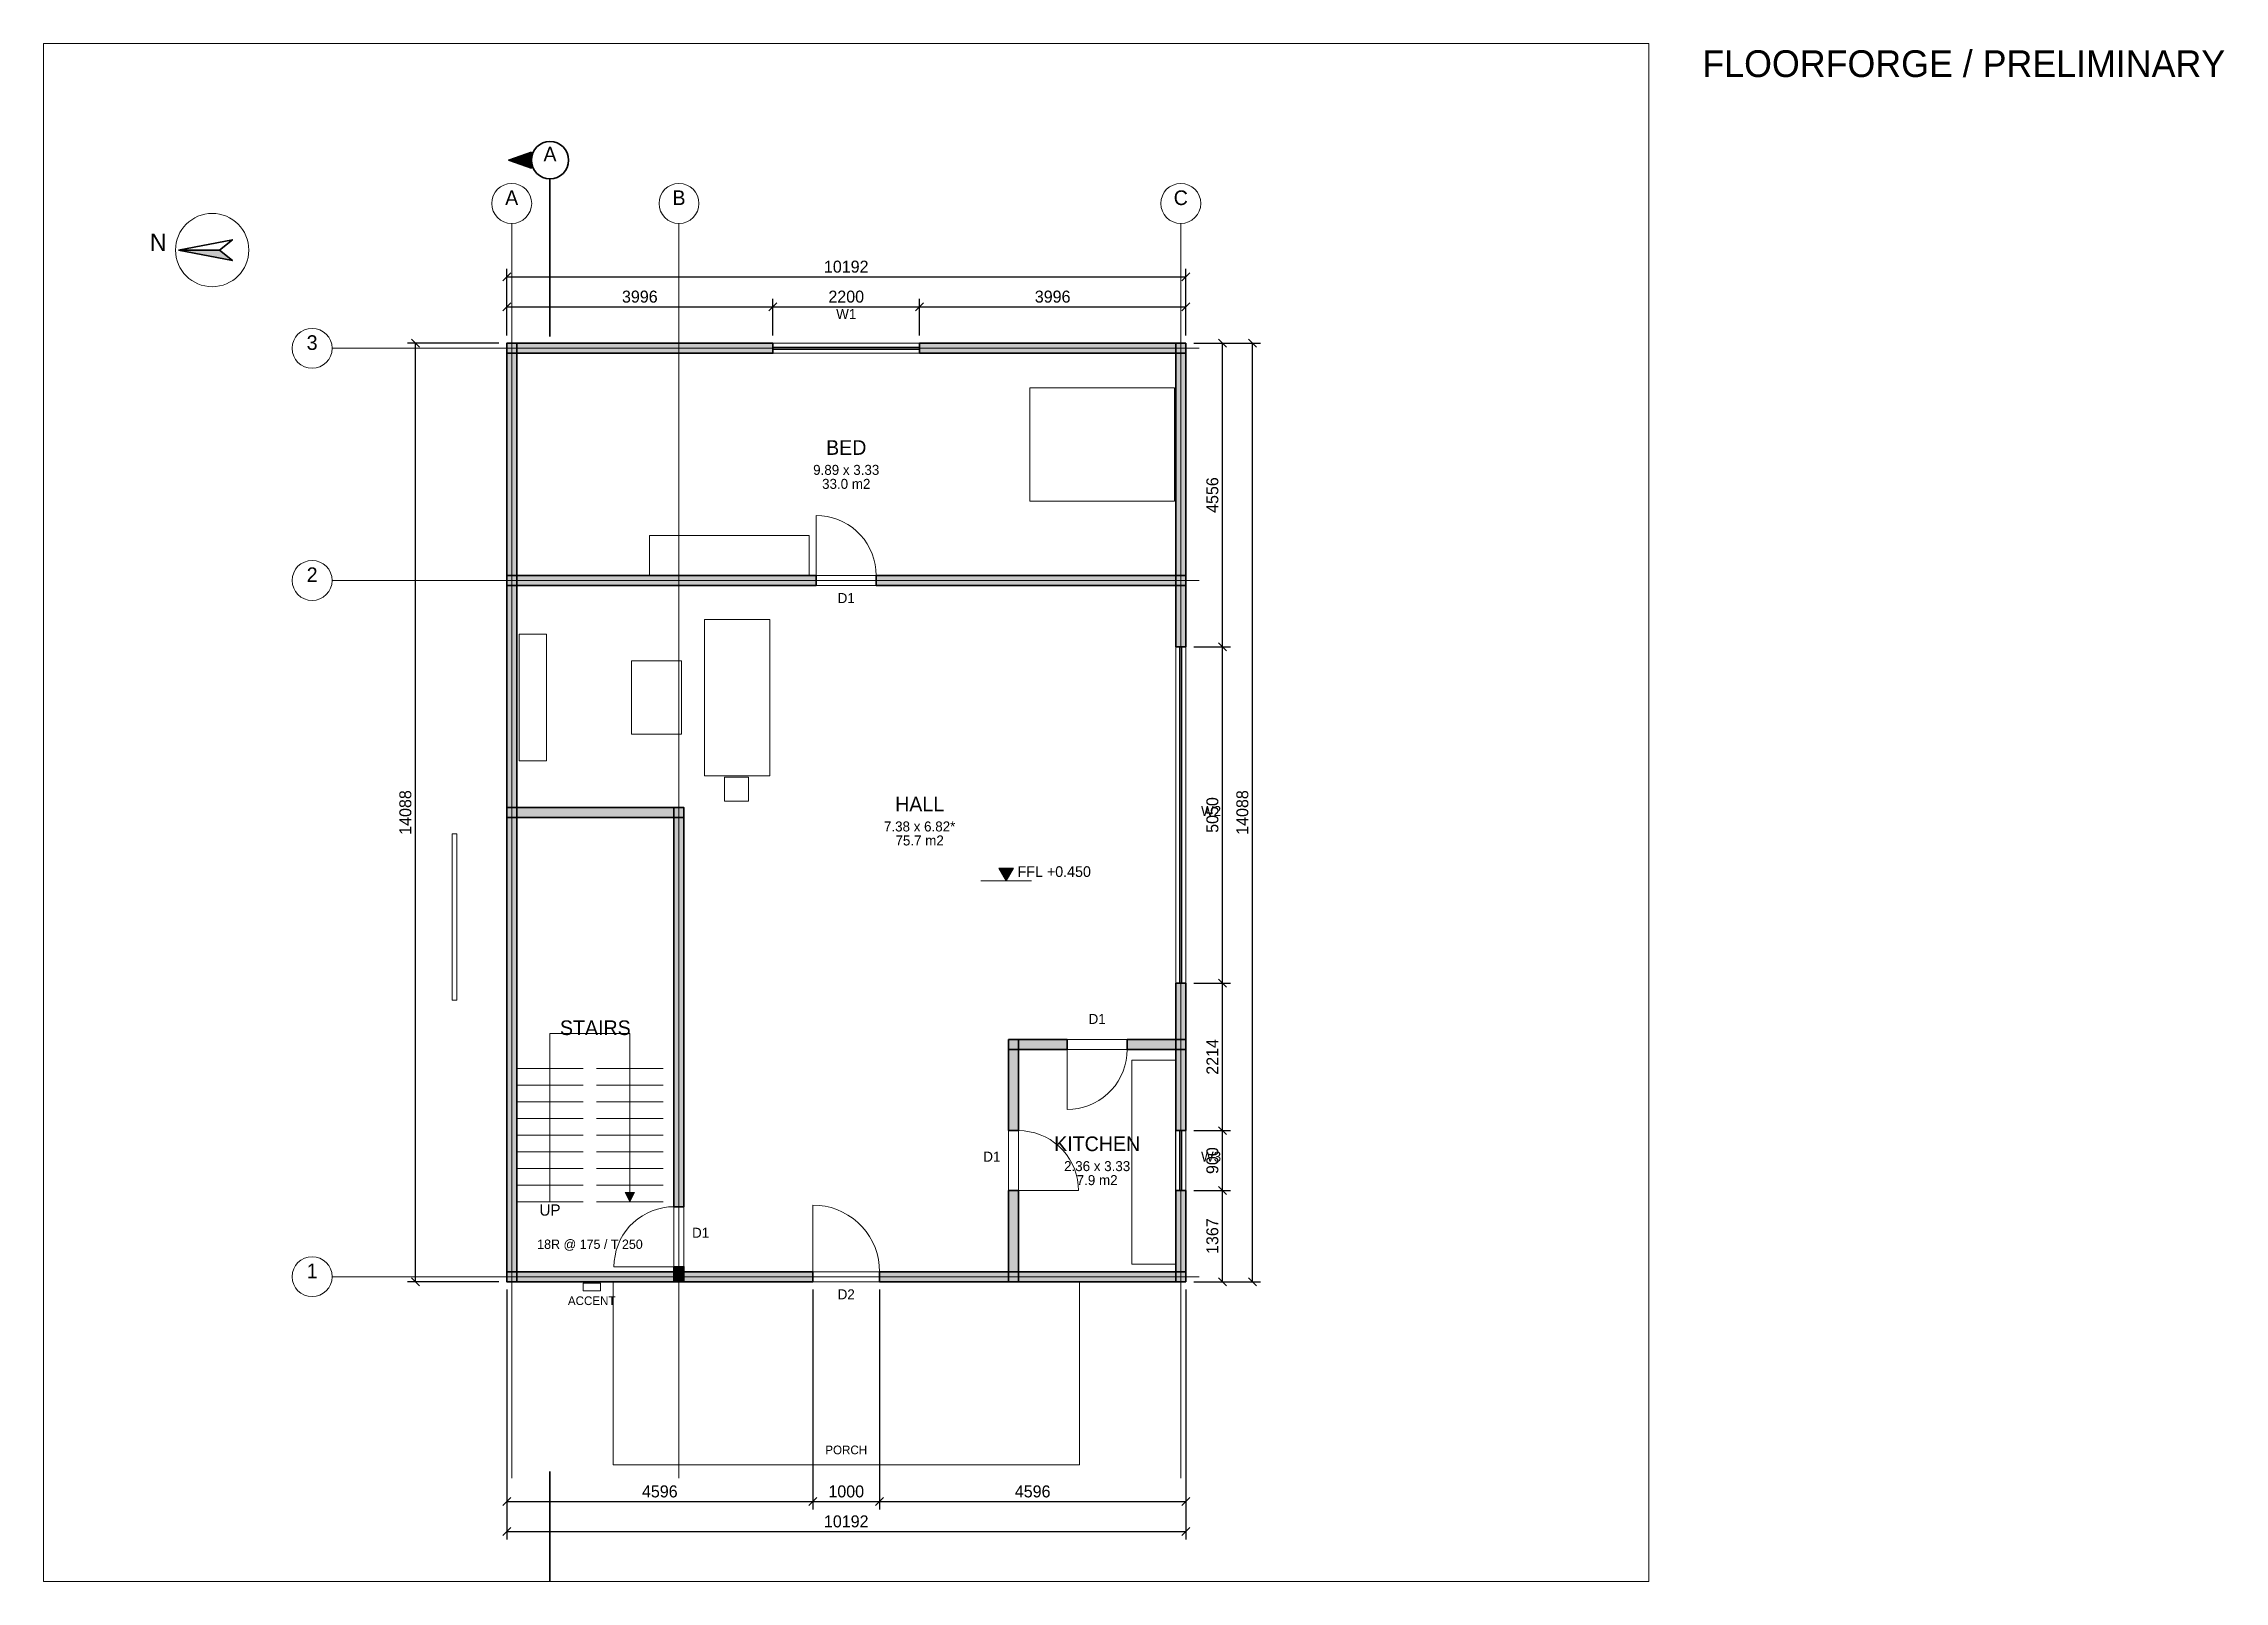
# Paper-space layout 'GROUND' of a CAD drawing. Header units: millimetres. Extents: x 20 to 346, y 30 to 260.
# The model-space entities are those that its viewports show. They can reach past a viewport. Long polylines and large blocks are cut down to what shows.
import ezdxf
from ezdxf.enums import TextEntityAlignment as Align

# ---------------------------------------------------------------- set-up
doc = ezdxf.new("R2010")
doc.units = ezdxf.units.MM
for name, color, linetype, lineweight in [('A-ANNO', 7, 'Continuous', 18), ('A-DIMS', 7, 'Continuous', 13), ('A-DOOR', 3, 'Continuous', 18), ('A-EXT', 30, 'Continuous', 18), ('A-FLOR', 8, 'Continuous', 13), ('A-FURN', 8, 'Continuous', 13), ('A-GRID', 8, 'Continuous', 13), ('A-LEVL', 7, 'Continuous', 13), ('A-SECT', 1, 'Continuous', 35), ('A-STAIR', 7, 'Continuous', 18), ('A-TAGS', 1, 'Continuous', 13), ('A-WALL', 7, 'Continuous', 35), ('A-WIND', 4, 'Continuous', 18)]:
    doc.layers.add(name, color=color, linetype=linetype, lineweight=lineweight)
doc.dimstyles.new('FF-ARCH', dxfattribs={"dimtxt": 180, "dimasz": 90, "dimexe": 120, "dimexo": 120, "dimgap": 60, "dimtad": 1, "dimdec": 0, "dimtsz": 60, "dimcen": 2.5, "dimazin": 3, "dimtfac": 1, "dimtmove": 0, "dimatfit": 3})

msp = doc.modelspace()

# ---------------------------------------------------------------- hatches: boundary and pattern name
at = {"layer": 'A-LEVL'}
msp.add_hatch(color=7, dxfattribs=at).paths.add_polyline_path([(7387.8, 6206.7), (7607.8, 6206.7), (7497.8, 6016.7)])
at = {"layer": 'A-SECT'}
msp.add_hatch(color=7, dxfattribs=at).paths.add_polyline_path([(370, 16958), (30, 16838), (370, 16718)])
at = {"layer": 'A-STAIR'}
msp.add_hatch(color=7, dxfattribs=at).paths.add_polyline_path([(1780, 1340), (1920, 1340), (1850, 1200)])
at = {"layer": 'A-WALL'}
for points in [[(-4926, 15488), (-4117.5, 15334), (-4310, 15488)], [(0, 14013), (0, 14088), (150, 14088), (150, 10528.5), (150, 10453.5), (0, 10453.5), (0, 14013)], [(75, 13938), (0, 13938), (0, 14088), (3996, 14088), (3996, 13938), (75, 13938)], [(10192, 14088), (10192, 13938), (6196, 13938), (6196, 14088), (10117, 14088), (10192, 14088)], [(10042, 14013), (10042, 14088), (10192, 14088), (10192, 10528.5), (10192, 10453.5), (10042, 10453.5), (10042, 14013)], [(0, 10528.5), (0, 10603.5), (150, 10603.5), (150, 7044), (150, 6969), (0, 6969), (0, 10528.5)], [(75, 10453.5), (0, 10453.5), (0, 10603.5), (4646, 10603.5), (4646, 10453.5), (75, 10453.5)], [(10192, 10603.5), (10192, 10453.5), (5546, 10453.5), (5546, 10603.5), (10117, 10603.5), (10192, 10603.5)], [(10042, 10603.5), (10192, 10603.5), (10192, 9531.5), (10042, 9531.5), (10042, 10528.5), (10042, 10603.5)], [(0, 7044), (0, 7119), (150, 7119), (150, 75), (150, 0), (0, 0), (0, 7044)], [(2585.5, 7119), (2660.5, 7119), (2660.5, 6969), (75, 6969), (0, 6969), (0, 7119), (2585.5, 7119)], [(2510.5, 7119), (2660.5, 7119), (2660.5, 1125), (2510.5, 1125), (2510.5, 7044), (2510.5, 7119)], [(10192, 3559.5), (10192, 3484.5), (10042, 3484.5), (10042, 4481.5), (10192, 4481.5), (10192, 3559.5)], [(7531.5, 3634.5), (7681.5, 3634.5), (7681.5, 2267.2), (7531.5, 2267.2), (7531.5, 3559.5), (7531.5, 3634.5)], [(7606.5, 3484.5), (7531.5, 3484.5), (7531.5, 3634.5), (8411.8, 3634.5), (8411.8, 3484.5), (7606.5, 3484.5)], [(10192, 3634.5), (10192, 3484.5), (9311.8, 3484.5), (9311.8, 3634.5), (10117, 3634.5), (10192, 3634.5)], [(10042, 3634.5), (10192, 3634.5), (10192, 2267.2), (10042, 2267.2), (10042, 3559.5), (10042, 3634.5)], [(7681.5, 75), (7681.5, 0), (7531.5, 0), (7531.5, 1367.2), (7681.5, 1367.2), (7681.5, 75)], [(10192, 75), (10192, 0), (10042, 0), (10042, 1367.2), (10192, 1367.2), (10192, 75)], [(2585.5, 150), (2660.5, 150), (2660.5, 0), (75, 0), (0, 0), (0, 150), (2585.5, 150)], [(2660.5, 75), (2660.5, 0), (2510.5, 0), (2510.5, 225), (2660.5, 225), (2660.5, 75)], [(2585.5, 0), (2510.5, 0), (2510.5, 150), (4596, 150), (4596, 0), (2585.5, 0)], [(7681.5, 150), (7681.5, 0), (5596, 0), (5596, 150), (7606.5, 150), (7681.5, 150)], [(10117, 150), (10192, 150), (10192, 0), (7606.5, 0), (7531.5, 0), (7531.5, 150), (10117, 150)]]:
    msp.add_hatch(color=7, dxfattribs=at).paths.add_polyline_path(points)

# ---------------------------------------------------------------- linework, layer by layer
at = {"layer": 'A-ANNO'}
msp.add_circle((-4420, 15488), 550, dxfattribs=at)
at = {"layer": 'A-DOOR'}
for p, q in [((4646, 10603.5), (4646, 11503.5)), ((8411.8, 3484.5), (8411.8, 2584.5)), ((7681.5, 1367.2), (8581.5, 1367.2)), ((4596, 150), (4596, 1150)), ((2510.5, 225), (1610.5, 225))]:
    msp.add_line(p, q, dxfattribs=at)
for points in [[(5546, 10603.5), (5542.2, 10686.5), (5530.7, 10768.9), (5511.6, 10849.8), (5485.2, 10928.6), (5451.6, 11004.7), (5411.2, 11077.3), (5364.2, 11145.9), (5311.1, 11209.8), (5252.3, 11268.6), (5188.4, 11321.7), (5119.8, 11368.7), (5047.2, 11409.1), (4971.1, 11442.7), (4892.3, 11469.1), (4811.4, 11488.2), (4729, 11499.7), (4646, 11503.5)], [(9311.8, 3484.5), (9307.9, 3401.5), (9296.4, 3319.1), (9277.4, 3238.2), (9251, 3159.4), (9217.4, 3083.3), (9176.9, 3010.7), (9130, 2942.1), (9076.9, 2878.2), (9018.1, 2819.4), (8954.1, 2766.3), (8885.5, 2719.3), (8812.9, 2678.9), (8736.9, 2645.3), (8658, 2618.9), (8577.1, 2599.8), (8494.8, 2588.3), (8411.8, 2584.5)], [(7681.5, 2267.2), (7764.5, 2263.4), (7846.9, 2251.9), (7927.8, 2232.9), (8006.6, 2206.5), (8082.7, 2172.9), (8155.3, 2132.4), (8223.9, 2085.5), (8287.8, 2032.4), (8346.6, 1973.6), (8399.7, 1909.6), (8446.7, 1841), (8487.1, 1768.4), (8520.7, 1692.4), (8547.1, 1613.5), (8566.2, 1532.6), (8577.7, 1450.3), (8581.5, 1367.2)], [(2510.5, 1125), (2427.5, 1121.2), (2345.1, 1109.7), (2264.2, 1090.6), (2185.4, 1064.2), (2109.3, 1030.6), (2036.7, 990.2), (1968.1, 943.2), (1904.2, 890.1), (1845.4, 831.3), (1792.3, 767.4), (1745.3, 698.8), (1704.9, 626.2), (1671.3, 550.1), (1644.9, 471.3), (1625.8, 390.4), (1614.3, 308), (1610.5, 225)], [(5596, 150), (5591.7, 242.3), (5579, 333.7), (5557.8, 423.7), (5528.5, 511.2), (5491.2, 595.7), (5446.2, 676.4), (5394, 752.6), (5335, 823.7), (5269.7, 889), (5198.6, 948), (5122.4, 1000.2), (5041.7, 1045.2), (4957.2, 1082.5), (4869.7, 1111.8), (4779.7, 1133), (4688.3, 1145.7), (4596, 1150)]]:
    msp.add_lwpolyline(points, dxfattribs=at)
at = {"layer": 'A-EXT'}
for points in [[(-820, 4226), (-750, 4226), (-750, 6726), (-820, 6726)], [(1596, -2750), (8596, -2750), (8596, 0), (1596, 0)], [(1146, -140), (1406, -140), (1406, -20), (1146, -20)]]:
    msp.add_lwpolyline(points, close=True, dxfattribs=at)
at = {"layer": 'A-FLOR'}
for points in [[(2585.5, 0), (2510.5, 0), (150, 0), (75, 0), (0, 0), (0, 150), (0, 6969), (0, 7044), (0, 7119), (0, 10453.5), (0, 10528.5), (0, 10603.5), (0, 13938), (0, 14013), (0, 14088), (150, 14088), (10042, 14088), (10117, 14088), (10192, 14088), (10192, 13938), (10192, 10603.5), (10192, 10528.5), (10192, 10453.5), (10192, 3634.5), (10192, 3559.5), (10192, 3484.5), (10192, 150), (10192, 75), (10192, 0), (10042, 0), (7681.5, 0), (7606.5, 0), (7531.5, 0), (2660.5, 0), (2585.5, 0)], [(150, 13938), (10042, 13938), (10042, 10603.5), (150, 10603.5)], [(2660.5, 7119), (150, 7119), (150, 10453.5), (10042, 10453.5), (10042, 3634.5), (7531.5, 3634.5), (7531.5, 150), (2660.5, 150)], [(2510.5, 150), (150, 150), (150, 6969), (2510.5, 6969)], [(10042, 150), (7681.5, 150), (7681.5, 3484.5), (10042, 3484.5)]]:
    msp.add_lwpolyline(points, close=True, dxfattribs=at)
at = {"layer": 'A-FURN'}
for points in [[(10022, 11718), (10022, 13418), (7852, 13418), (7852, 11718)], [(4542, 10603.5), (4542, 11203.5), (2142, 11203.5), (2142, 10603.5)], [(3950, 7594), (3950, 9944), (2970, 9944), (2970, 7594)], [(600, 7819), (600, 9719), (185, 9719), (185, 7819)], [(2625, 8219), (2625, 9319), (1875, 9319), (1875, 8219)], [(3630, 7214), (3630, 7574), (3270, 7574), (3270, 7214)], [(10037, 264.5), (10037, 3324.5), (9382, 3324.5), (9382, 264.5)]]:
    msp.add_lwpolyline(points, close=True, dxfattribs=at)
at = {"layer": 'A-GRID'}
for p, q in [((75, -2950), (75, 15888)), ((2586, -2950), (2586, 15888)), ((10117, -2950), (10117, 15888)), ((-2620, 14013), (10392, 14013)), ((-2620, 10528), (10392, 10528)), ((-2620, 75), (10392, 75))]:
    msp.add_line(p, q, dxfattribs=at)
for centre in [(75, 16188), (2586, 16188), (10117, 16188), (-2920, 14013), (-2920, 10528), (-2920, 75)]:
    msp.add_circle(centre, 300, dxfattribs=at)
at = {"layer": 'A-LEVL'}
msp.add_line((7117.8, 6016.7), (7877.8, 6016.7), dxfattribs=at)
msp.add_lwpolyline([(7387.8, 6206.7), (7607.8, 6206.7), (7497.8, 6016.7)], close=True, dxfattribs=at)
at = {"layer": 'A-SECT'}
for p, q in [((650, 16258), (650, 16558)), ((650, 14188), (650, 16258)), ((650, -2850), (650, -4320)), ((650, -4320), (650, -4620))]:
    msp.add_line(p, q, dxfattribs=at)
msp.add_lwpolyline([(370, 16958), (30, 16838), (370, 16718)], close=True, dxfattribs=at)
for centre in [(650, 16838), (650, -4900)]:
    msp.add_circle(centre, 280, dxfattribs=at)
at = {"layer": 'A-STAIR'}
for p, q in [((150, 3200), (1150, 3200)), ((150, 2950), (1150, 2950)), ((1350, 3200), (2350, 3200)), ((1350, 2950), (2350, 2950)), ((150, 2700), (1150, 2700)), ((1350, 2700), (2350, 2700)), ((150, 2450), (1150, 2450)), ((1350, 2450), (2350, 2450)), ((150, 2200), (1150, 2200)), ((1350, 2200), (2350, 2200)), ((150, 1950), (1150, 1950)), ((150, 1700), (1150, 1700)), ((1350, 1950), (2350, 1950)), ((1350, 1700), (2350, 1700)), ((150, 1450), (1150, 1450)), ((1350, 1450), (2350, 1450)), ((150, 1200), (1150, 1200)), ((1350, 1200), (2350, 1200))]:
    msp.add_line(p, q, dxfattribs=at)
msp.add_lwpolyline([(650, 1200), (650, 3725), (1850, 3725), (1850, 1200)], dxfattribs=at)
msp.add_lwpolyline([(1780, 1340), (1920, 1340), (1850, 1200)], close=True, dxfattribs=at)
at = {"layer": 'A-WALL'}
for points in [[(-4926, 15488), (-4117.5, 15642), (-4310, 15488)], [(-4926, 15488), (-4117.5, 15334), (-4310, 15488)], [(0, 14013), (0, 14088), (150, 14088), (150, 10528.5), (150, 10453.5), (0, 10453.5), (0, 14013)], [(75, 13938), (0, 13938), (0, 14088), (3996, 14088), (3996, 13938), (75, 13938)], [(10192, 14088), (10192, 13938), (6196, 13938), (6196, 14088), (10117, 14088), (10192, 14088)], [(10042, 14013), (10042, 14088), (10192, 14088), (10192, 10528.5), (10192, 10453.5), (10042, 10453.5), (10042, 14013)], [(0, 10528.5), (0, 10603.5), (150, 10603.5), (150, 7044), (150, 6969), (0, 6969), (0, 10528.5)], [(75, 10453.5), (0, 10453.5), (0, 10603.5), (4646, 10603.5), (4646, 10453.5), (75, 10453.5)], [(10192, 10603.5), (10192, 10453.5), (5546, 10453.5), (5546, 10603.5), (10117, 10603.5), (10192, 10603.5)], [(10042, 10603.5), (10192, 10603.5), (10192, 9531.5), (10042, 9531.5), (10042, 10528.5), (10042, 10603.5)], [(0, 7044), (0, 7119), (150, 7119), (150, 75), (150, 0), (0, 0), (0, 7044)], [(2585.5, 7119), (2660.5, 7119), (2660.5, 6969), (75, 6969), (0, 6969), (0, 7119), (2585.5, 7119)], [(2510.5, 7119), (2660.5, 7119), (2660.5, 1125), (2510.5, 1125), (2510.5, 7044), (2510.5, 7119)], [(10192, 3559.5), (10192, 3484.5), (10042, 3484.5), (10042, 4481.5), (10192, 4481.5), (10192, 3559.5)], [(7531.5, 3634.5), (7681.5, 3634.5), (7681.5, 2267.2), (7531.5, 2267.2), (7531.5, 3559.5), (7531.5, 3634.5)], [(7606.5, 3484.5), (7531.5, 3484.5), (7531.5, 3634.5), (8411.8, 3634.5), (8411.8, 3484.5), (7606.5, 3484.5)], [(10192, 3634.5), (10192, 3484.5), (9311.8, 3484.5), (9311.8, 3634.5), (10117, 3634.5), (10192, 3634.5)], [(10042, 3634.5), (10192, 3634.5), (10192, 2267.2), (10042, 2267.2), (10042, 3559.5), (10042, 3634.5)], [(7681.5, 75), (7681.5, 0), (7531.5, 0), (7531.5, 1367.2), (7681.5, 1367.2), (7681.5, 75)], [(10192, 75), (10192, 0), (10042, 0), (10042, 1367.2), (10192, 1367.2), (10192, 75)], [(2585.5, 150), (2660.5, 150), (2660.5, 0), (75, 0), (0, 0), (0, 150), (2585.5, 150)], [(2660.5, 75), (2660.5, 0), (2510.5, 0), (2510.5, 225), (2660.5, 225), (2660.5, 75)], [(2585.5, 0), (2510.5, 0), (2510.5, 150), (4596, 150), (4596, 0), (2585.5, 0)], [(7681.5, 150), (7681.5, 0), (5596, 0), (5596, 150), (7606.5, 150), (7681.5, 150)], [(10117, 150), (10192, 150), (10192, 0), (7606.5, 0), (7531.5, 0), (7531.5, 150), (10117, 150)]]:
    msp.add_lwpolyline(points, close=True, dxfattribs=at)
at = {"layer": 'A-WIND'}
for p, q in [((3996, 14088), (6196, 14088)), ((3996, 14088), (3996, 13938)), ((6196, 14088), (6196, 13938)), ((3996, 14031), (6196, 14031)), ((3996, 13995), (6196, 13995)), ((3996, 13938), (6196, 13938)), ((10042, 4481.5), (10042, 9531.5)), ((10192, 9531.5), (10042, 9531.5)), ((10099, 4481.5), (10099, 9531.5)), ((10135, 4481.5), (10135, 9531.5)), ((10192, 4481.5), (10192, 9531.5)), ((10192, 4481.5), (10042, 4481.5)), ((10042, 1367.2), (10042, 2267.2)), ((10192, 2267.2), (10042, 2267.2)), ((10099, 1367.2), (10099, 2267.2)), ((10135, 1367.2), (10135, 2267.2)), ((10192, 1367.2), (10192, 2267.2)), ((10192, 1367.2), (10042, 1367.2))]:
    msp.add_line(p, q, dxfattribs=at)

# ---------------------------------------------------------------- texts
at = {"layer": 'A-ANNO'}
for s, height, p in [('N', 260, (-5230, 15398)), ('BED', 220, (5096, 12347.8)), ('9.89 x 3.33', 150, (5096, 12068.2)), ('33.0 m2', 150, (5096, 11858.2)), ('HALL', 220, (6197.8, 6993.7)), ('7.38 x 6.82*', 150, (6197.8, 6714.2)), ('75.7 m2', 150, (6197.8, 6504.2)), ('STAIRS', 220, (1330.2, 3636.5)), ('KITCHEN', 220, (8861.8, 1894.2)), ('2.36 x 3.33', 150, (8861.8, 1614.8)), ('7.9 m2', 150, (8861.8, 1404.8))]:
    msp.add_text(s, height=height, dxfattribs=at).set_placement(p, align=Align.BOTTOM_CENTER)
at = {"layer": 'A-EXT'}
for s, p in [('ACCENT', (1276, -390)), ('PORCH', (5096, -2630))]:
    msp.add_text(s, height=130, dxfattribs=at).set_placement(p, align=Align.BOTTOM_CENTER)
at = {"layer": 'A-GRID'}
for s, p in [('A', (75, 16098)), ('B', (2586, 16098)), ('C', (10117, 16098)), ('3', (-2920, 13923)), ('2', (-2920, 10438)), ('1', (-2920, -15))]:
    msp.add_text(s, height=220, dxfattribs=at).set_placement(p, align=Align.BOTTOM_CENTER)
at = {"layer": 'A-LEVL'}
msp.add_text('FFL +0.450', height=160, dxfattribs=at).set_placement((7667.8, 6076.7))
at = {"layer": 'A-SECT'}
msp.add_text('A', height=220, dxfattribs=at).set_placement((650, 16753), align=Align.BOTTOM_CENTER)
at = {"layer": 'A-STAIR'}
for s, height, p in [('UP', 170, (650, 940)), ('18R @ 175 / T 250', 140, (1250, 450))]:
    msp.add_text(s, height=height, dxfattribs=at).set_placement(p, align=Align.BOTTOM_CENTER)
at = {"layer": 'A-TAGS'}
for s, p in [('W1', (5096, 14408)), ('D1', (5096, 10143.5)), ('W2', (10572, 6946.5)), ('D1', (8861.8, 3824.5)), ('D1', (7281.5, 1757.2)), ('W3', (10572, 1757.2)), ('D1', (2910.5, 615)), ('D2', (5096, -310))]:
    msp.add_text(s, height=150, dxfattribs=at).set_placement(p, align=Align.BOTTOM_CENTER)

# ---------------------------------------------------------------- dimensions: what is measured, and where the dimension line sits
at = {"layer": 'A-DIMS'}
for base, p1, p2 in [((0, 15088), (0, 14088), (10192, 14088)), ((0, 14638), (0, 14088), (3996, 14088)), ((3996, 14638), (3996, 14088), (6196, 14088)), ((6196, 14638), (6196, 14088), (10192, 14088)), ((0, -3300), (0, 0), (4596, 0)), ((0, -3750), (0, 0), (10192, 0)), ((4596, -3300), (4596, 0), (5596, 0)), ((5596, -3300), (5596, 0), (10192, 0))]:
    msp.add_linear_dim(base=base, p1=p1, p2=p2, dimstyle='FF-ARCH', dxfattribs=at).render()
for base, p1, p2 in [((-1370, 0), (0, 0), (0, 14088)), ((10742, 9531.5), (10192, 9531.5), (10192, 14088)), ((11192, 0), (10192, 0), (10192, 14088)), ((10742, 4481.5), (10192, 4481.5), (10192, 9531.5)), ((10742, 2267.2), (10192, 2267.2), (10192, 4481.5)), ((10742, 1367.2), (10192, 1367.2), (10192, 2267.2)), ((10742, 0), (10192, 0), (10192, 1367.2))]:
    msp.add_linear_dim(base=base, p1=p1, p2=p2, angle=90, dimstyle='FF-ARCH', dxfattribs=at).render()

psp = doc.layouts.new('GROUND')

# ---------------------------------------------------------------- texts
psp.add_text('FLOORFORGE / PRELIMINARY', height=4).set_placement((268, 255))

# ---------------------------------------------------------------- viewports
at = {"layer": 'VIEWPORTS'}
psp.add_viewport(center=(140, 145), size=(240, 230), view_center_point=(5096, 7044), view_height=23088, dxfattribs=at)

doc.saveas('drawing.dxf')
